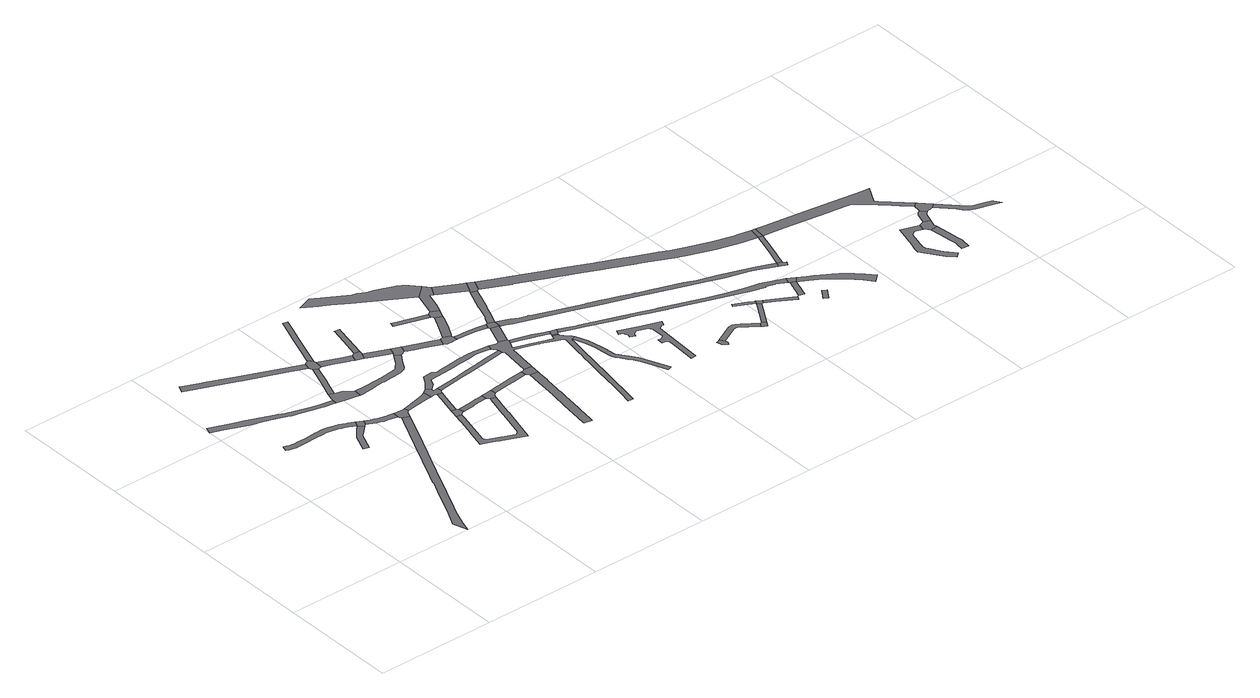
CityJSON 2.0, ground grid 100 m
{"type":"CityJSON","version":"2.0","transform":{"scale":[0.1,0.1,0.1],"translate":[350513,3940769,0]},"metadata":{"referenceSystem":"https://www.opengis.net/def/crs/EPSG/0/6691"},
"CityObjects":{
"road1":{"type":"Road","attributes":{"RoadStructureAttribute.sectionType":"1"},"geometry":[{"type":"MultiSurface","lod":"1","boundaries":[[[0,1,2,3,4,5,6,7,8,9,10,11,12,13,14,15,16,17,18,19,20,21,22,23,24,25,26,27,28,29,30,31,32,33,34,35,36,37,38,39,40]]]}]},
"road2":{"type":"Road","attributes":{"RoadStructureAttribute.sectionType":"1"},"geometry":[{"type":"MultiSurface","lod":"1","boundaries":[[[41,42,43,44,45,46,47,48,49,50,51,52,53,54,55,56,57,58,59,60,61,62,63]]]}]},
"road3":{"type":"Road","attributes":{"RoadStructureAttribute.sectionType":"1"},"geometry":[{"type":"MultiSurface","lod":"1","boundaries":[[[64,65,66,67,68,69,70,71,72,73,74,75,76,77,78,79,80,81,82,83,84,85,86,87,88,89,90,91,92]]]}]},
"road4":{"type":"Road","attributes":{"RoadStructureAttribute.sectionType":"1"},"geometry":[{"type":"MultiSurface","lod":"1","boundaries":[[[93,94,95,96,97,98,99,100,101,40]]]}]},
"road5":{"type":"Road","geometry":[{"type":"MultiSurface","lod":"1","boundaries":[[[101,102,103,0,40]]]}]},
"road6":{"type":"Road","attributes":{"RoadStructureAttribute.sectionType":"1"},"geometry":[{"type":"MultiSurface","lod":"1","boundaries":[[[104,105,106,107,108,109,110,111,112,113]]]}]},
"road7":{"type":"Road","attributes":{"RoadStructureAttribute.sectionType":"1"},"geometry":[{"type":"MultiSurface","lod":"1","boundaries":[[[114,115,116,117,118,119,120,121,103,102,122,123,124,125,126,127,128,129,130,131]]]}]},
"road8":{"type":"Road","geometry":[{"type":"MultiSurface","lod":"1","boundaries":[[[132,133,134,135,136,137,138,139,140,141,142,143,55,54,144,145,146,147]]]}]},
"road9":{"type":"Road","geometry":[{"type":"MultiSurface","lod":"1","boundaries":[[[130,81,80,148,149,150,151,152,153,154,131]]]}]},
"road10":{"type":"Road","attributes":{"RoadStructureAttribute.sectionType":"1"},"geometry":[{"type":"MultiSurface","lod":"1","boundaries":[[[138,155,156,157,158,159,160,161,162,139]]]}]},
"road11":{"type":"Road","geometry":[{"type":"MultiSurface","lod":"1","boundaries":[[[163,164,165,166,167,168,169,108,107,160,159]]]}]},
"road12":{"type":"Road","attributes":{"RoadStructureAttribute.sectionType":"1"},"geometry":[{"type":"MultiSurface","lod":"1","boundaries":[[[170,171,172,173,174,175,176,151,150]]]}]},
"road13":{"type":"Road","geometry":[{"type":"MultiSurface","lod":"1","boundaries":[[[177,178,179,180,181,182,183,184,185]]]}]},
"road14":{"type":"Road","attributes":{"RoadStructureAttribute.sectionType":"1"},"geometry":[{"type":"MultiSurface","lod":"1","boundaries":[[[186,187,188,189,190,191,192,193,194,195,196,197,198,199,200,201,202,203,204,205,183,182,206,207,208,209,210,211,212,213,214,215,216,217,218,219,220,221,222,223,224,225]]]}]},
"road15":{"type":"Road","attributes":{"RoadStructureAttribute.sectionType":"1"},"geometry":[{"type":"MultiSurface","lod":"1","boundaries":[[[226,227,164,163,228,229,230,231,232,233]]]}]},
"road16":{"type":"Road","attributes":{"RoadStructureAttribute.sectionType":"1"},"geometry":[{"type":"MultiSurface","lod":"1","boundaries":[[[234,235,236,237,180,179,238,239,240,241]]]}]},
"road17":{"type":"Road","attributes":{"RoadStructureAttribute.sectionType":"1"},"geometry":[{"type":"MultiSurface","lod":"1","boundaries":[[[242,243,244,245,246,247,248,249,250,251,252,253,254,255,256,257,258,259,260,261,262,263,264,265,266,267,132,147]]]}]},
"road18":{"type":"Road","attributes":{"RoadStructureAttribute.sectionType":"1"},"geometry":[{"type":"MultiSurface","lod":"1","boundaries":[[[165,268,269,270,271,272,273,274,166]]]}]},
"road19":{"type":"Road","geometry":[{"type":"MultiSurface","lod":"1","boundaries":[[[275,241,240,276,277,278,279,280,281,173,172]]]}]},
"road20":{"type":"Road","attributes":{"RoadStructureAttribute.sectionType":"1"},"geometry":[{"type":"MultiSurface","lod":"1","boundaries":[[[282,283,284,177,185,285,286,287,288,289,290]]]}]},
"road21":{"type":"Road","geometry":[{"type":"MultiSurface","lod":"1","boundaries":[[[291,233,232,292,293,294,295]]]}]},
"road22":{"type":"Road","attributes":{"RoadStructureAttribute.sectionType":"1"},"geometry":[{"type":"MultiSurface","lod":"1","boundaries":[[[293,292,296,297,298,299]]]}]},
"road23":{"type":"Road","geometry":[{"type":"MultiSurface","lod":"1","boundaries":[[[300,301,302,303,304,290,289,186,225]]]}]},
"road24":{"type":"Road","geometry":[{"type":"MultiSurface","lod":"1","boundaries":[[[305,306,307,308,309,310,291,295]]]}]},
"road25":{"type":"Road","geometry":[{"type":"MultiSurface","lod":"1","boundaries":[[[256,255,311,312,313,299,298]]]}]},
"road26":{"type":"Road","attributes":{"RoadStructureAttribute.sectionType":"1"},"geometry":[{"type":"MultiSurface","lod":"1","boundaries":[[[314,315,316,317,318,319,320,321,322,323,324,325,326,327,328,281,280,329,330,331,332,333,334,335,336,337,338,339]]]}]},
"road27":{"type":"Road","attributes":{"RoadStructureAttribute.sectionType":"1"},"geometry":[{"type":"MultiSurface","lod":"1","boundaries":[[[340,341,342,343,344,345,346,347,278,277,348,349,350,351,352,353]]]}]},
"road28":{"type":"Road","attributes":{"RoadStructureAttribute.sectionType":"1"},"geometry":[{"type":"MultiSurface","lod":"1","boundaries":[[[354,355,356,357,358,359,360,361,302,301]]]}]},
"road29":{"type":"Road","attributes":{"RoadStructureAttribute.sectionType":"1"},"geometry":[{"type":"MultiSurface","lod":"1","boundaries":[[[362,363,312,311,364,365,366]]]}]},
"road30":{"type":"Road","attributes":{"RoadStructureAttribute.sectionType":"1"},"geometry":[{"type":"MultiSurface","lod":"1","boundaries":[[[367,368,369,370,371,372,373,374,375,376,377,378,379,380,381,382,383,384,385,386,387,388,389,390,391,392,393,394,395]]]}]},
"road31":{"type":"Road","geometry":[{"type":"MultiSurface","lod":"1","boundaries":[[[394,396,397,398,357,356,395]]]}]},
"road32":{"type":"Road","geometry":[{"type":"MultiSurface","lod":"1","boundaries":[[[362,366,399,400,401,402,403,404,405,406]]]}]},
"road33":{"type":"Road","attributes":{"RoadStructureAttribute.sectionType":"1"},"geometry":[{"type":"MultiSurface","lod":"1","boundaries":[[[407,408,409,410,411]]]}]},
"road34":{"type":"Road","attributes":{"function":"3","RoadStructureAttribute.sectionType":"1"},"geometry":[{"type":"MultiSurface","lod":"1","boundaries":[[[412,413,414,415,416,417,418,419,420,421,422,423,424,425,426,427,428,429]]]}]},
"road35":{"type":"Road","attributes":{"RoadStructureAttribute.sectionType":"1"},"geometry":[{"type":"MultiSurface","lod":"1","boundaries":[[[405,430,431,432,433,434,435,436,437,406]]]}]},
"road36":{"type":"Road","attributes":{"RoadStructureAttribute.sectionType":"1"},"geometry":[{"type":"MultiSurface","lod":"1","boundaries":[[[438,439,440,441,403,402,442,443,444,445,446,447,448,449]]]}]},
"road37":{"type":"Road","attributes":{"RoadStructureAttribute.sectionType":"1"},"geometry":[{"type":"MultiSurface","lod":"1","boundaries":[[[450,451,452,453,454,455,456,457,458,459,460,461,462,463,464,465,314,339,466,467,468,469,353,352,470,471,472,397,396,473,474,475,476,477,478,479,480,481,482,483,484,485,486,487,488,489,490,491,492,493,494,495,496,497,498,499,500,501,502,503,504,505,506,507,508,509,510,511,512,513,514,515,516,517,518,519,520,521,522,523,524,525]]]}]},
"road38":{"type":"Road","geometry":[{"type":"MultiSurface","lod":"1","boundaries":[[[410,526,435,434,527,528,529,411]]]}]},
"road39":{"type":"Road","geometry":[{"type":"MultiSurface","lod":"1","boundaries":[[[530,531,532,533,462,461]]]}]},
"road40":{"type":"Road","geometry":[{"type":"MultiSurface","lod":"1","boundaries":[[[448,534,533,532,535,536,537,449]]]}]},
"road41":{"type":"Road","attributes":{"RoadStructureAttribute.sectionType":"1"},"geometry":[{"type":"MultiSurface","lod":"1","boundaries":[[[458,538,539,540,541,542,543,544,545,546,547,548,549,459]]]}]},
"road42":{"type":"Road","geometry":[{"type":"MultiSurface","lod":"1","boundaries":[[[550,551,552,553,554,429,428,555,529,528]]]}]},
"road43":{"type":"Road","geometry":[{"type":"MultiSurface","lod":"1","boundaries":[[[524,556,557,525]]]}]},
"road44":{"type":"Road","attributes":{"RoadStructureAttribute.sectionType":"1"},"geometry":[{"type":"MultiSurface","lod":"1","boundaries":[[[558,559,560,561,562,563,537,536,564,565,566,567,568,569,570]]]}]},
"road45":{"type":"Road","geometry":[{"type":"MultiSurface","lod":"1","boundaries":[[[571,572,573,544,543,574,557,556]]]}]},
"road46":{"type":"Road","attributes":{"function":"3","RoadStructureAttribute.sectionType":"1"},"geometry":[{"type":"MultiSurface","lod":"1","boundaries":[[[575,576,577,554,553]]]}]},
"road47":{"type":"Road","attributes":{"RoadStructureAttribute.sectionType":"1"},"geometry":[{"type":"MultiSurface","lod":"1","boundaries":[[[578,579,580,581,582,583,584,585,586,587,588,589,520,519,590,591,592,593,594,595,596,597,598,599,600,601,602,603,604,605,606,607]]]}]},
"road48":{"type":"Road","geometry":[{"type":"MultiSurface","lod":"1","boundaries":[[[576,575,570,569,608,609]]]}]},
"road49":{"type":"Road","geometry":[{"type":"MultiSurface","lod":"1","boundaries":[[[610,611,612,613,614,615,616,617,618,619,620,621,622,623,624,625,626,627,628,629,630,631,632,633,634,635,636,637]]]}]},
"road50":{"type":"Road","geometry":[{"type":"MultiSurface","lod":"1","boundaries":[[[638,639,640,641,642,643,644,645,646,647]]]}]},
"road51":{"type":"Road","attributes":{"RoadStructureAttribute.sectionType":"1"},"geometry":[{"type":"MultiSurface","lod":"1","boundaries":[[[535,648,649,650,651,652,653,654,655,656,657,658,659,660,661,662,663,664,665,666,667,668,669,670,671,672,673,674,675,676,677,678,679,680,681,682,683,684,685,686,687,688,536]]]}]},
"road52":{"type":"Road","attributes":{"RoadStructureAttribute.sectionType":"1"},"geometry":[{"type":"MultiSurface","lod":"1","boundaries":[[[689,690,691,692,693,694,695,696,697,698,699,700,573,572,701,702,703,704,705,706,707,708,709,710,711,712,713,714,715,716,717,718,719,720]]]}]},
"road53":{"type":"Road","attributes":{"RoadStructureAttribute.sectionType":"1"},"geometry":[{"type":"MultiSurface","lod":"1","boundaries":[[[721,722,723,724,725,644,643,726,727,728,729,730,731]]]}]},
"road54":{"type":"Road","geometry":[{"type":"MultiSurface","lod":"1","boundaries":[[[732,733,734,735,731,730,736,737]]]}]},
"road55":{"type":"Road","attributes":{"function":"3","RoadStructureAttribute.sectionType":"1"},"geometry":[{"type":"MultiSurface","lod":"1","boundaries":[[[608,738,739,740,741,742,743,744,745,746,747,748,749,750,751,752,753,754,755,756,757,758,759,760,761,762,763,764,765,766,767,768,769,770,771,609]]]}]},
"road56":{"type":"Road","attributes":{"RoadStructureAttribute.sectionType":"1"},"geometry":[{"type":"MultiSurface","lod":"1","boundaries":[[[772,773,735,734,774]]]}]},
"road57":{"type":"Road","attributes":{"RoadStructureAttribute.sectionType":"1"},"geometry":[{"type":"MultiSurface","lod":"1","boundaries":[[[775,776,777,778,779,780,781]]]}]},
"road58":{"type":"Road","geometry":[{"type":"MultiSurface","lod":"1","boundaries":[[[775,781,772,774,782,783]]]}]},
"road59":{"type":"Road","attributes":{"RoadStructureAttribute.sectionType":"1"},"geometry":[{"type":"MultiSurface","lod":"1","boundaries":[[[782,784,785,786,787,788,783]]]}]},
"road60":{"type":"Road","attributes":{"RoadStructureAttribute.sectionType":"1"},"geometry":[{"type":"MultiSurface","lod":"1","boundaries":[[[789,790,791,792,793,794,795,796,797,798,799,800,801]]]}]},
"road61":{"type":"Road","attributes":{"RoadStructureAttribute.sectionType":"1"},"geometry":[{"type":"MultiSurface","lod":"1","boundaries":[[[802,803,804,805]]]}]},
"road62":{"type":"Road","geometry":[{"type":"MultiSurface","lod":"1","boundaries":[[[806,720,719,789,801]]]}]},
"road63":{"type":"Road","geometry":[{"type":"MultiSurface","lod":"1","boundaries":[[[666,665,807,808,809,810]]]}]},
"road64":{"type":"Road","attributes":{"RoadStructureAttribute.sectionType":"1"},"geometry":[{"type":"MultiSurface","lod":"1","boundaries":[[[811,812,813,814,815,816,817,818,819,806,801,820,821,822,823,824,825,826,827]]]}]},
"road65":{"type":"Road","attributes":{"RoadStructureAttribute.sectionType":"1"},"geometry":[{"type":"MultiSurface","lod":"1","boundaries":[[[828,829,830,831,832,833,834,752,835,836,837,666,810]]]}]},
"road66":{"type":"Road","geometry":[{"type":"MultiSurface","lod":"1","boundaries":[[[752,834,838,753]]]}]},
"road67":{"type":"Road","attributes":{"RoadStructureAttribute.sectionType":"1"},"geometry":[{"type":"MultiSurface","lod":"1","boundaries":[[[839,840,841,842,843,844,845,846,847,848,849,838,834,850,851,852,853,854,855,856,857,858,859]]]}]},
"road68":{"type":"Road","attributes":{"RoadStructureAttribute.sectionType":"1"},"geometry":[{"type":"MultiSurface","lod":"1","boundaries":[[[860,861,862,863,864,865,866,867,868,869,870,871,872,873,874,875,876,877,878,879,880]]]}]},
"road69":{"type":"Road","attributes":{"RoadStructureAttribute.sectionType":"1"},"geometry":[{"type":"MultiSurface","lod":"1","boundaries":[[[881,882,883,884,885,886,887,888,889,890,891,892,893]]]}]},
"road70":{"type":"Road","geometry":[{"type":"MultiSurface","lod":"1","boundaries":[[[894,887,886,895,896,897,860,880]]]}]},
"road71":{"type":"Road","attributes":{"RoadStructureAttribute.sectionType":"1"},"geometry":[{"type":"MultiSurface","lod":"1","boundaries":[[[898,899,900,901,902,903,897,896]]]}]},
"road72":{"type":"Road","geometry":[{"type":"MultiSurface","lod":"1","boundaries":[[[904,839,859,905,901,900,906,907,908,909]]]}]},
"road73":{"type":"Road","attributes":{"RoadStructureAttribute.sectionType":"1"},"geometry":[{"type":"MultiSurface","lod":"1","boundaries":[[[908,910,911,912,913,914,915,916,917,918,919,920,921,922,923,909]]]}]}
},
"vertices":[
[894,1562,0],[846,1585,0],[836,1590,0],[807,1602,0],[783,1611,0],[756,1620,0],[729,1627,0],[701,1633,0],[673,1637,0],[641,1640,0],[616,1641,0],[588,1640,0],[581,1640,0],[484,1631,0],[414,1633,0],[389,1633,0],[365,1635,0],[362,1636,0],[341,1639,0],[318,1646,0],[295,1655,0],[278,1609,0],[295,1601,0],[300,1599,0],[303,1598,0],[330,1591,0],[358,1585,0],[386,1583,0],[415,1583,0],[573,1590,0],[590,1590,0],[616,1591,0],[641,1590,0],[667,1587,0],[692,1583,0],[718,1578,0],[742,1572,0],[767,1564,0],[791,1555,0],[815,1545,0],[873,1517,0],
[1,2128,0],[102,2091,0],[163,2068,0],[282,2022,0],[366,2000,0],[442,1973,0],[529,1940,0],[584,1920,0],[592,1917,0],[671,1896,0],[760,1874,0],[828,1858,0],[845,1854,0],[938,1837,0],[944,1873,0],[895,1882,0],[819,1896,0],[746,1915,0],[578,1972,0],[529,1989,0],[282,2090,0],[241,2105,0],[22,2187,0],
[639,0,0],[669,89,0],[712,201,0],[728,243,0],[761,313,0],[773,340,0],[811,423,0],[825,455,0],[877,570,0],[941,713,0],[942,715,0],[1007,854,0],[1042,929,0],[1155,1177,0],[1201,1279,0],[1210,1299,0],[1240,1364,0],[1183,1390,0],[1160,1339,0],[971,926,0],[951,882,0],[925,826,0],[903,776,0],[833,620,0],[829,609,0],[811,564,0],[785,507,0],[669,251,0],[603,126,0],
[834,1474,0],[818,1455,0],[775,1407,0],[720,1264,0],[765,1250,0],[821,1395,0],[864,1435,0],[887,1456,0],[909,1475,0],
[927,1491,0],[949,1536,0],
[559,2504,0],[605,2485,0],[911,2363,0],[1070,2296,0],[1086,2355,0],[581,2559,0],[399,2634,0],[349,2654,0],[206,2713,0],[183,2657,0],
[1151,1470,0],[1125,1474,0],[1121,1474,0],[1099,1479,0],[1073,1485,0],[1048,1493,0],[1023,1502,0],[998,1513,0],[977,1467,0],[1004,1456,0],[1017,1451,0],[1031,1445,0],[1059,1437,0],[1088,1430,0],[1117,1424,0],[1146,1420,0],[1169,1418,0],[1173,1468,0],
[1144,1864,0],[1112,1884,0],[1110,1886,0],[1107,1889,0],[1071,1918,0],[1030,1931,0],[1011,1936,0],[967,1953,0],[966,1948,0],[959,1926,0],[953,1903,0],[949,1884,0],[944,1836,0],[1024,1820,0],[1097,1804,0],[1138,1800,0],
[1249,1385,0],[1261,1411,0],[1280,1426,0],[1270,1464,0],[1262,1462,0],[1219,1465,0],[1178,1468,0],
[1042,2025,0],[1053,2055,0],[1069,2098,0],[1112,2219,0],[1122,2246,0],[1087,2270,0],[1069,2221,0],[1027,2110,0],
[1154,2255,0],[1159,2325,0],[1155,2340,0],[1126,2384,0],[1120,2374,0],[1108,2363,0],[1095,2357,0],
[1434,1446,0],[1487,1453,0],[1518,1457,0],[1508,1529,0],[1471,1512,0],[1468,1511,0],[1394,1493,0],
[1567,1205,0],[1564,1208,0],[1553,1220,0],[1514,1229,0],[1508,1202,0],[1495,1149,0],[1539,1139,0],[1561,1159,0],[1579,1161,0],
[1829,1164,0],[1825,1149,0],[1776,967,0],[1771,947,0],[1769,942,0],[1709,717,0],[1708,713,0],[1682,701,0],[1582,743,0],[1579,744,0],[1519,769,0],[1477,786,0],[1466,806,0],[1461,815,0],[1483,907,0],[1494,952,0],[1506,1000,0],[1518,1047,0],[1520,1055,0],[1528,1091,0],[1480,1087,0],[1475,1066,0],[1466,1027,0],[1450,963,0],[1447,949,0],[1445,945,0],[1415,823,0],[1413,815,0],[1402,770,0],[1417,763,0],[1469,741,0],[1509,724,0],[1532,715,0],[1541,711,0],[1553,706,0],[1734,629,0],[1802,883,0],[1817,943,0],[1822,962,0],[1872,1152,0],
[1401,2224,0],[1354,2244,0],[1232,2225,0],[1272,2210,0],[1354,2178,0],[1364,2174,0],[1393,2162,0],[1416,2218,0],
[1541,1335,0],[1539,1329,0],[1534,1309,0],[1533,1305,0],[1556,1232,0],[1582,1336,0],[1607,1442,0],[1569,1451,0],
[1159,1798,0],[1198,1800,0],[1257,1806,0],[1320,1814,0],[1372,1819,0],[1379,1820,0],[1459,1823,0],[1521,1827,0],[1556,1833,0],[1567,1838,0],[1583,1845,0],[1606,1866,0],[1634,1916,0],[1692,2001,0],[1645,2031,0],[1592,1945,0],[1551,1900,0],[1543,1892,0],[1533,1887,0],[1504,1884,0],[1503,1884,0],[1386,1872,0],[1383,1872,0],[1356,1870,0],[1236,1865,0],[1234,1865,0],
[1264,2647,0],[1294,2730,0],[1334,2843,0],[1293,2853,0],[1254,2744,0],[1226,2664,0],[1172,2513,0],
[1558,1463,0],[1611,1458,0],[1622,1470,0],[1617,1507,0],[1581,1502,0],[1579,1527,0],[1543,1557,0],
[1753,1227,0],[1745,1226,0],[1687,1219,0],[1680,1173,0],[1681,1173,0],[1733,1179,0],[1796,1186,0],[1809,1187,0],[1804,1233,0],
[1446,2234,0],[1459,2135,0],[1482,2191,0],[1484,2198,0],[1490,2224,0],
[1481,2126,0],[1626,2065,0],[1658,2052,0],[1682,2111,0],
[1879,1178,0],[1902,1198,0],[1897,1244,0],[1831,1236,0],[1826,1236,0],
[1528,2394,0],[1555,2515,0],[1559,2530,0],[1515,2540,0],[1514,2534,0],[1484,2404,0],
[1737,2019,0],[1758,2080,0],[1754,2081,0],
[2244,1684,0],[2192,1692,0],[2120,1698,0],[2058,1699,0],[1996,1698,0],[1992,1698,0],[1896,1687,0],[1787,1677,0],[1786,1677,0],[1752,1670,0],[1716,1689,0],[1636,1682,0],[1622,1658,0],[1601,1625,0],[1574,1592,0],[1626,1566,0],[1651,1622,0],[1844,1635,0],[1879,1637,0],[1948,1644,0],[2031,1652,0],[2106,1659,0],[2150,1657,0],[2200,1648,0],[2225,1643,0],[2235,1640,0],
[2108,1574,0],[2101,1573,0],[2037,1565,0],[2037,1564,0],[2013,1560,0],[1909,1546,0],[1884,1543,0],[1793,1530,0],[1841,1502,0],[1868,1505,0],[1913,1511,0],[2154,1543,0],[2270,1558,0],[2268,1595,0],
[2039,1214,0],[2093,1220,0],[2219,1235,0],[2214,1281,0],[2108,1269,0],[2049,1262,0],[1977,1253,0],[1971,1252,0],
[2033,1970,0],[1797,2064,0],[1806,1991,0],[1870,1968,0],[2006,1908,0],
[2227,1091,0],[2203,911,0],[2203,908,0],[2202,903,0],[2182,752,0],[2175,700,0],[2149,506,0],[2148,498,0],[2213,485,0],[2222,528,0],[2227,566,0],[2240,662,0],[2241,672,0],[2242,677,0],[2257,794,0],[2259,807,0],[2260,818,0],[2264,851,0],[2271,902,0],[2276,938,0],[2287,1032,0],[2292,1064,0],[2293,1072,0],[2293,1077,0],[2294,1078,0],[2295,1088,0],[2306,1185,0],[2309,1205,0],[2243,1213,0],
[2319,1285,0],[2252,1293,0],[2234,1283,0],
[2039,1894,0],[2079,1890,0],[2113,1892,0],[2127,1893,0],[2125,1933,0],[2118,1938,0],[2124,1955,0],[2062,1978,0],
[1942,2339,0],[1889,2355,0],[1878,2315,0],[2158,2229,0],[2170,2269,0],
[2327,2610,0],[2299,2643,0],[2262,2672,0],[2228,2689,0],[2063,2751,0],[2010,2769,0],[1946,2799,0],[1908,2806,0],[1744,2903,0],[1638,2967,0],[1517,2922,0],[1631,2854,0],[1680,2825,0],[1707,2809,0],[1833,2734,0],[1968,2654,0],[2262,2483,0],[2362,2569,0],
[2127,1963,0],[2173,2045,0],[2212,2131,0],[2223,2156,0],[2234,2181,0],[2176,2206,0],[2155,2160,0],[2138,2123,0],
[2335,1919,0],[2221,1927,0],[2183,1929,0],[2135,1932,0],[2143,1894,0],[2154,1894,0],[2219,1893,0],[2298,1884,0],[2336,1874,0],[2375,1867,0],[2389,1863,0],[2410,1906,0],
[2670,1455,0],[2622,1471,0],[2541,1498,0],[2523,1504,0],[2489,1516,0],[2471,1521,0],[2391,1548,0],[2361,1558,0],[2390,1613,0],[2403,1648,0],[2400,1649,0],[2398,1659,0],[2331,1679,0],[2322,1671,0],[2315,1669,0],[2307,1670,0],[2239,1638,0],[2245,1631,0],[2254,1619,0],[2268,1596,0],[2286,1544,0],[2276,1470,0],[2268,1410,0],[2321,1301,0],[2323,1320,0],[2326,1346,0],[2345,1488,0],[2351,1534,0],[2425,1509,0],[2519,1478,0],[2548,1469,0],[2553,1467,0],[2616,1442,0],[2658,1425,0],[2711,1404,0],[2722,1382,0],[2721,1376,0],[2705,1284,0],[2703,1272,0],[2691,1203,0],[2684,1160,0],[2678,1126,0],[2667,1060,0],[2666,1052,0],[2642,911,0],[2628,829,0],[2626,814,0],[2609,712,0],[2598,647,0],[2592,618,0],[2571,505,0],[2614,502,0],[2619,533,0],[2626,572,0],[2641,660,0],[2653,729,0],[2659,765,0],[2665,798,0],[2665,799,0],[2677,870,0],[2677,871,0],[2706,1045,0],[2707,1049,0],[2711,1073,0],[2715,1099,0],[2726,1163,0],[2745,1277,0],[2753,1323,0],[2760,1369,0],[2764,1366,0],[2797,1379,0],[2788,1400,0],[2744,1440,0],[2726,1463,0],[2723,1474,0],[2680,1488,0],
[2169,2226,0],[2243,2203,0],[2265,2256,0],[2200,2283,0],
[2456,1803,0],[2465,1827,0],[2466,1829,0],[2397,1847,0],
[2397,1857,0],[2469,1828,0],[2474,1889,0],[2423,1908,0],
[2465,1592,0],[2517,1575,0],[2568,1558,0],[2594,1548,0],[2680,1516,0],[2688,1513,0],[2701,1547,0],[2692,1550,0],[2665,1561,0],[2580,1593,0],[2506,1617,0],[2476,1627,0],
[2295,2329,0],[2328,2434,0],[2331,2445,0],[2358,2431,0],[2405,2519,0],[2257,2468,0],
[2727,1484,0],[2684,1498,0],
[2508,2112,0],[2507,2110,0],[2502,2095,0],[2462,1982,0],[2452,1965,0],[2426,1915,0],[2510,1972,0],[2551,2067,0],[2555,2074,0],[2563,2094,0],[2577,2126,0],[2632,2273,0],[2580,2287,0],
[2732,1490,0],[2740,1494,0],[2753,1529,0],[2688,1510,0],
[2589,2307,0],[2633,2398,0],[2617,2406,0],
[3017,790,0],[2977,880,0],[2967,894,0],[2963,900,0],[2938,940,0],[2935,944,0],[2875,1024,0],[2870,1076,0],[2869,1091,0],[2869,1094,0],[2863,1155,0],[2839,1280,0],[2796,1271,0],[2814,1209,0],[2824,1166,0],[2826,1152,0],[2840,1023,0],[2854,986,0],[2872,959,0],[2908,912,0],[2911,909,0],[2926,891,0],[2941,866,0],[2951,851,0],[2966,816,0],[2964,817,0],[2980,780,0],[3045,631,0],[3048,623,0],[3084,639,0],
[2646,2280,0],[2690,2371,0],
[3309,632,0],[3309,636,0],[3323,872,0],[3335,1062,0],[3368,1084,0],[3384,1079,0],[3399,1121,0],[3235,1179,0],[3073,1236,0],[3058,1194,0],[3087,1183,0],[3106,1148,0],[3097,1117,0],[3140,1104,0],[3148,1131,0],[3183,1150,0],[3201,1143,0],[3269,1119,0],[3291,1086,0],[3285,976,0],[3262,956,0],[3230,957,0],[3228,912,0],[3259,911,0],[3279,888,0],[3278,859,0],[3264,639,0],[3264,630,0],
[3544,621,0],[3557,611,0],[3577,597,0],[3584,593,0],[3597,617,0],[3590,639,0],[3570,678,0],[3560,673,0],[3548,666,0],[3533,663,0],
[2467,1824,0],[2512,1808,0],[2559,1789,0],[2755,1719,0],[2785,1711,0],[3032,1626,0],[3179,1576,0],[3451,1481,0],[3520,1456,0],[3540,1449,0],[3809,1354,0],[3979,1298,0],[4088,1259,0],[4130,1245,0],[4286,1202,0],[4341,1183,0],[4430,1145,0],[4488,1116,0],[4509,1157,0],[4364,1219,0],[4092,1307,0],[4032,1326,0],[3928,1361,0],[3838,1396,0],[3640,1464,0],[3622,1470,0],[3515,1509,0],[3482,1521,0],[3460,1529,0],[3382,1557,0],[3302,1585,0],[3225,1612,0],[3131,1644,0],[3122,1647,0],[2951,1704,0],[2730,1787,0],[2712,1794,0],[2707,1795,0],[2648,1814,0],[2587,1843,0],[2567,1853,0],
[4249,1035,0],[4150,1059,0],[4106,1069,0],[3992,1100,0],[3835,1149,0],[3540,1250,0],[3491,1267,0],[3468,1275,0],[3360,1313,0],[2917,1468,0],[2893,1477,0],[2826,1503,0],[2813,1468,0],[2962,1414,0],[2963,1414,0],[3227,1321,0],[3265,1307,0],[3332,1283,0],[3335,1282,0],[3377,1267,0],[3482,1230,0],[3535,1211,0],[3538,1210,0],[3544,1208,0],[3964,1062,0],[4149,1003,0],[4249,972,0],[4258,980,0],[4326,955,0],[4334,958,0],[4418,918,0],[4434,968,0],
[3880,685,0],[3817,733,0],[3781,755,0],[3761,764,0],[3723,758,0],[3706,700,0],[3739,717,0],[3764,715,0],[3767,713,0],[3906,616,0],[3929,648,0],
[3963,614,0],[3964,616,0],[3970,625,0],[3942,650,0],[3926,602,0],[3946,588,0],
[2882,2170,0],[2885,2169,0],[3139,2058,0],[3286,1993,0],[3349,1966,0],[3500,1896,0],[3536,1880,0],[3729,1795,0],[3743,1789,0],[3806,1762,0],[3988,1681,0],[4097,1637,0],[4287,1570,0],[4491,1516,0],[4616,1490,0],[4632,1589,0],[4514,1614,0],[4496,1618,0],[4467,1626,0],[4316,1666,0],[4132,1731,0],[4027,1773,0],[3947,1808,0],[3929,1816,0],[3793,1876,0],[3658,1936,0],[3621,1952,0],[3505,2004,0],[3390,2057,0],[3220,2132,0],[3183,2148,0],[2926,2260,0],[2805,2316,0],[2776,2329,0],
[4067,852,0],[4007,755,0],[4093,828,0],
[4082,886,0],[4078,888,0],[4052,901,0],[4033,911,0],[3925,966,0],[3912,940,0],[4067,861,0],
[4111,832,0],[4127,861,0],
[4217,777,0],[4226,772,0],[4336,706,0],[4353,735,0],[4150,848,0],
[4423,906,0],[4406,855,0],[4405,851,0],[4394,819,0],[4392,811,0],[4369,742,0],[4410,728,0],[4417,746,0],[4421,757,0],[4436,804,0],[4454,855,0],[4462,879,0],[4465,887,0],
[4510,578,0],[4568,661,0],[4535,683,0],[4478,601,0],
[4499,928,0],
[4555,1088,0],[4572,1122,0],[4545,1135,0],[4548,1144,0],
[4907,645,0],[4851,698,0],[4803,742,0],[4793,749,0],[4772,764,0],[4726,794,0],[4656,839,0],[4617,864,0],[4568,890,0],[4485,878,0],[4608,805,0],[4655,770,0],[4675,755,0],[4763,683,0],[4850,590,0],[4907,524,0],[4969,580,0],
[4552,1158,0],[4553,1160,0],[4559,1176,0],[4592,1285,0],[4617,1367,0],[4634,1425,0],[4653,1486,0],[4598,1434,0],[4557,1296,0],[4516,1177,0],
[4666,1585,0],
[5761,1102,0],[5703,1158,0],[5569,1289,0],[5546,1311,0],[5622,1453,0],[5573,1459,0],[5235,1506,0],[5192,1512,0],[5152,1518,0],[4848,1560,0],[4740,1575,0],[4834,1461,0],[5028,1434,0],[5222,1407,0],[5249,1403,0],[5397,1383,0],[5415,1370,0],[5473,1315,0],[5613,1181,0],[5654,1142,0],[5728,1067,0],
[5605,864,0],[5456,911,0],[5454,905,0],[5403,714,0],[5387,658,0],[5377,617,0],[5405,577,0],[5498,442,0],[5501,440,0],[5556,383,0],[5592,419,0],[5520,499,0],[5517,502,0],[5462,597,0],[5455,610,0],[5448,649,0],[5448,651,0],[5457,686,0],[5488,801,0],[5522,827,0],[5587,806,0],
[5709,438,0],[5718,518,0],[5719,526,0],[5712,583,0],[5709,610,0],[5691,771,0],[5631,764,0],[5648,619,0],[5650,603,0],[5654,564,0],[5659,526,0],[5655,492,0],[5649,445,0],
[5605,801,0],[5687,803,0],[5706,860,0],[5649,879,0],
[5725,919,0],[5734,937,0],[5758,965,0],[5719,1008,0],[5695,986,0],[5679,969,0],
[5770,1093,0],[5722,1011,0],[5776,969,0],[5791,971,0],[5819,977,0],[5852,1009,0],
[5940,850,0],[5968,816,0],[5988,795,0],[6006,781,0],[6023,771,0],[6044,763,0],[6192,720,0],[6244,705,0],[6206,758,0],[6199,768,0],[6151,782,0],[6090,800,0],[6053,811,0],[6031,825,0]
]}
